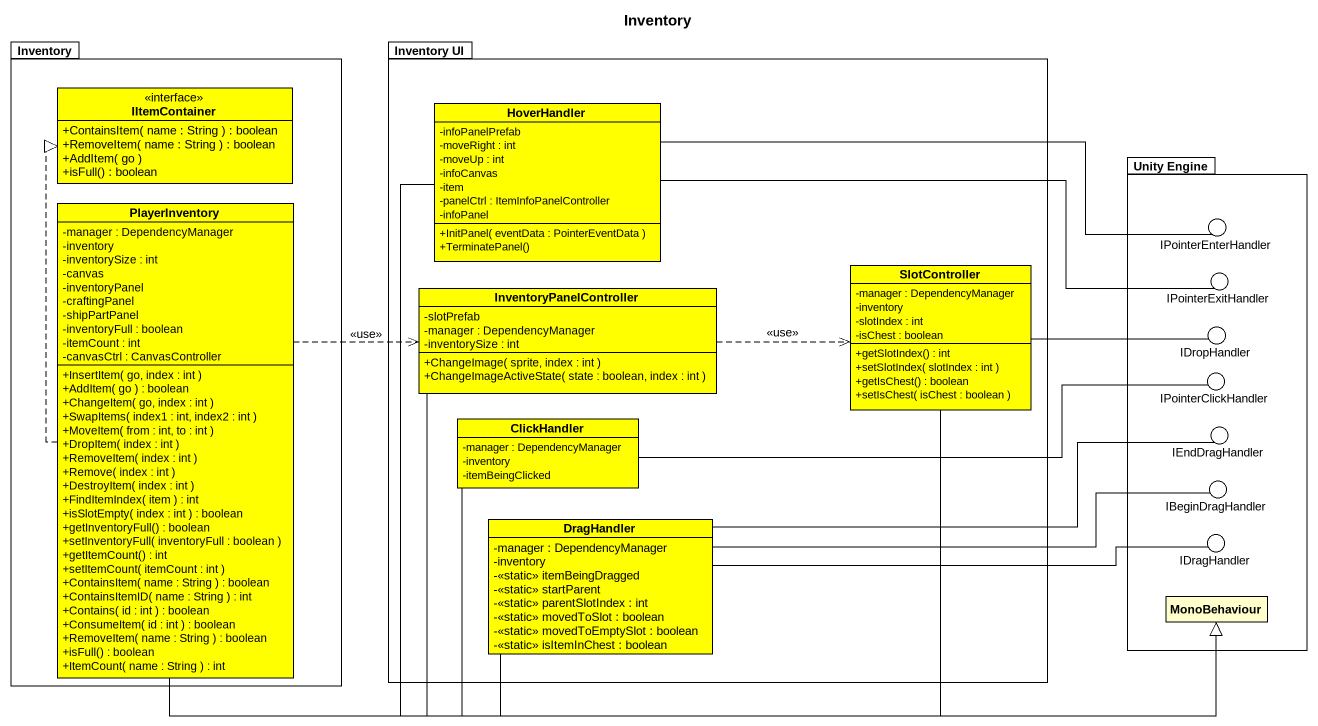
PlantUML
@startuml
title Inventory
allowmixing
hide circle
hide empty members
skinparam classAttributeIconSize 0
package Inventory {
  interface IItemContainer #FFFF00 {
    +ContainsItem( name : String ) : boolean
    +RemoveItem( name : String ) : boolean
    +AddItem( go )
    +isFull() : boolean
  }
  class PlayerInventory #FFFF00 {
    -manager : DependencyManager
    -inventory
    -inventorySize : int
    -canvas
    -inventoryPanel
    -craftingPanel
    -shipPartPanel
    -inventoryFull : boolean
    -itemCount : int
    -canvasCtrl : CanvasController
    +InsertItem( go, index : int )
    +AddItem( go ) : boolean
    +ChangeItem( go, index : int )
    +SwapItems( index1 : int, index2 : int )
    +MoveItem( from : int, to : int )
    +DropItem( index : int )
    +RemoveItem( index : int )
    +Remove( index : int )
    +DestroyItem( index : int )
    +FindItemIndex( item ) : int
    +isSlotEmpty( index : int ) : boolean
    +getInventoryFull() : boolean
    +setInventoryFull( inventoryFull : boolean )
    +getItemCount() : int
    +setItemCount( itemCount : int )
    +ContainsItem( name : String ) : boolean
    +ContainsItemID( name : String ) : int
    +Contains( id : int ) : boolean
    +ConsumeItem( id : int ) : boolean
    +RemoveItem( name : String ) : boolean
    +isFull() : boolean
    +ItemCount( name : String ) : int
  }
}
package "Inventory UI" as Inventory_UI {
  class HoverHandler #FFFF00 {
    -infoPanelPrefab
    -moveRight : int
    -moveUp : int
    -infoCanvas
    -item
    -panelCtrl : ItemInfoPanelController
    -infoPanel
    +InitPanel( eventData : PointerEventData )
    +TerminatePanel()
  }
  class InventoryPanelController #FFFF00 {
    -slotPrefab
    -manager : DependencyManager
    -inventorySize : int
    +ChangeImage( sprite, index : int )
    +ChangeImageActiveState( state : boolean, index : int )
  }
  class SlotController #FFFF00 {
    -manager : DependencyManager
    -inventory
    -slotIndex : int
    -isChest : boolean
    +getSlotIndex() : int
    +setSlotIndex( slotIndex : int )
    +getIsChest() : boolean
    +setIsChest( isChest : boolean )
  }
  class ClickHandler #FFFF00 {
    -manager : DependencyManager
    -inventory
    -itemBeingClicked
  }
  class DragHandler #FFFF00 {
    -manager : DependencyManager
    -inventory
    -<<static>> itemBeingDragged
    -<<static>> startParent
    -<<static>> parentSlotIndex : int
    -<<static>> movedToSlot : boolean
    -<<static>> movedToEmptySlot : boolean
    -<<static>> isItemInChest : boolean
  }
}
package "Unity Engine" as Unity_Engine {
  class MonoBehaviour
}
() IPointerEnterHandler
() IPointerExitHandler
() IDropHandler
() IPointerClickHandler
() IEndDragHandler
() IBeginDragHandler
() IDragHandler
Unity_Engine -up- IPointerEnterHandler
Unity_Engine -up- IPointerExitHandler
Unity_Engine -up- IDropHandler
Unity_Engine -up- IPointerClickHandler
Unity_Engine -- IEndDragHandler
Unity_Engine -- IBeginDragHandler
Unity_Engine -- IDragHandler
HoverHandler -right- IPointerEnterHandler
HoverHandler -right- IPointerExitHandler
HoverHandler --|> MonoBehaviour
PlayerInventory .up.|> IItemContainer
PlayerInventory .right.> InventoryPanelController : <<use>>
PlayerInventory -right-|> MonoBehaviour
InventoryPanelController .right.> SlotController : <<use>>
InventoryPanelController -right-|> MonoBehaviour
SlotController -right- IDropHandler
SlotController --|> MonoBehaviour
ClickHandler -right- IPointerClickHandler
ClickHandler -right-|> MonoBehaviour
DragHandler -right- IEndDragHandler
DragHandler -right- IBeginDragHandler
DragHandler -right- IDragHandler
DragHandler -right-|> MonoBehaviour
@enduml
